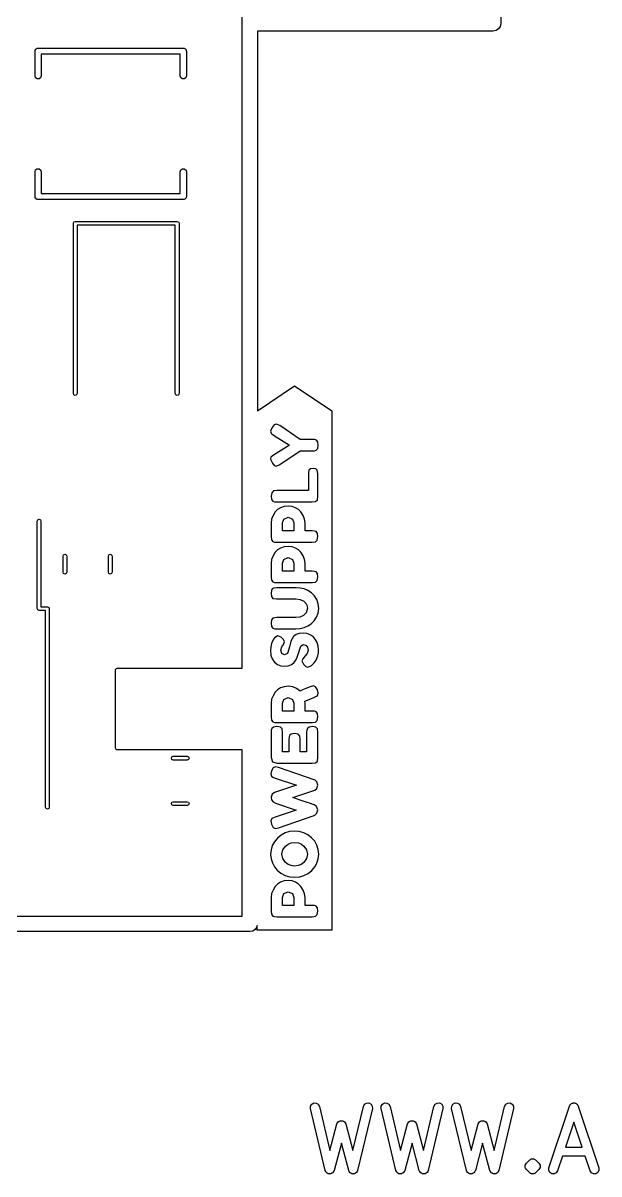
# Model space of a CAD drawing. Extents: x 76 to 221, y -129 to -40.
# Drawn here: x 94.81 to 113.45, y -127.22 to -89.99 of the extents above; entities that cross this region are included whole.
import ezdxf

# ---------------------------------------------------------------- set-up
doc = ezdxf.new("R2010")
doc.units = 0
doc.layers.add('BLACK', color=7, linetype='CONTINUOUS')

msp = doc.modelspace()

# ---------------------------------------------------------------- linework, layer by layer
at = {"layer": 'BLACK', "linetype": 'CONTINUOUS'}
for p, q in [((110.275, -69.85), (110.275, -90)), ((101.9, -110.85), (101.9, -79.9)), ((110.275, -90), (110.256, -90.0957)), ((110.025, -90.25), (102.4, -90.25)), ((102.4, -90.25), (102.4, -102.526)), ((110.121, -90.231), (110.025, -90.25)), ((110.202, -90.1768), (110.121, -90.231)), ((110.256, -90.0957), (110.202, -90.1768)), ((95.2191, -90.8412), (95.2319, -90.8319)), ((95.2319, -90.8319), (95.2412, -90.8191)), ((95.2412, -90.8191), (95.2563, -90.8142)), ((95.2563, -90.8142), (95.2691, -90.8049)), ((95.2691, -90.8049), (95.2849, -90.8049)), ((95.2849, -90.8049), (95.3, -90.8)), ((95.3, -90.8), (100, -90.8)), ((100, -90.8), (100.015, -90.8049)), ((100.015, -90.8049), (100.031, -90.8049)), ((100.031, -90.8049), (100.044, -90.8142)), ((100.044, -90.8142), (100.059, -90.8191)), ((100.059, -90.8191), (100.068, -90.8319)), ((100.068, -90.8319), (100.081, -90.8412)), ((95.2, -90.9), (95.2049, -90.8849)), ((95.2, -91.7), (95.2, -90.9)), ((95.2049, -90.8691), (95.2142, -90.8563)), ((95.2049, -90.8849), (95.2049, -90.8691)), ((95.2142, -90.8563), (95.2191, -90.8412)), ((99.9, -91), (95.4, -91)), ((95.4, -91), (95.4, -91.7)), ((99.9, -91.7), (99.9, -91)), ((100.081, -90.8412), (100.086, -90.8563)), ((100.086, -90.8563), (100.095, -90.8691)), ((100.095, -90.8691), (100.095, -90.8849)), ((100.095, -90.8849), (100.1, -90.9)), ((100.1, -90.9), (100.1, -91.7)), ((95.2191, -91.7588), (95.2, -91.7)), ((95.2691, -91.7951), (95.2191, -91.7588)), ((95.3309, -91.7951), (95.2691, -91.7951)), ((95.3809, -91.7588), (95.3309, -91.7951)), ((95.4, -91.7), (95.3809, -91.7588)), ((99.9191, -91.7588), (99.9, -91.7)), ((99.9691, -91.7951), (99.9191, -91.7588)), ((100.031, -91.7951), (99.9691, -91.7951)), ((100.081, -91.7588), (100.031, -91.7951)), ((100.1, -91.7), (100.081, -91.7588)), ((95.2, -94.8), (95.2191, -94.7412)), ((95.2, -95.6), (95.2, -94.8)), ((95.2191, -94.7412), (95.2691, -94.7049)), ((95.2691, -94.7049), (95.3309, -94.7049)), ((95.3309, -94.7049), (95.3809, -94.7412)), ((95.3809, -94.7412), (95.4, -94.8)), ((95.4, -94.8), (95.4, -95.5)), ((99.9, -94.8), (99.9191, -94.7412)), ((99.9, -95.5), (99.9, -94.8)), ((99.9191, -94.7412), (99.9691, -94.7049)), ((99.9691, -94.7049), (100.031, -94.7049)), ((100.031, -94.7049), (100.081, -94.7412)), ((100.081, -94.7412), (100.1, -94.8)), ((100.1, -94.8), (100.1, -95.6)), ((95.2049, -95.6151), (95.2, -95.6)), ((95.2049, -95.6309), (95.2049, -95.6151)), ((95.2142, -95.6437), (95.2049, -95.6309)), ((95.2191, -95.6588), (95.2142, -95.6437)), ((95.2319, -95.6681), (95.2191, -95.6588)), ((95.2412, -95.6809), (95.2319, -95.6681)), ((95.4, -95.5), (99.9, -95.5)), ((100.068, -95.6681), (100.059, -95.6809)), ((100.081, -95.6588), (100.068, -95.6681)), ((100.086, -95.6437), (100.081, -95.6588)), ((100.095, -95.6309), (100.086, -95.6437)), ((100.1, -95.6), (100.095, -95.6151)), ((100.095, -95.6151), (100.095, -95.6309)), ((95.2563, -95.6858), (95.2412, -95.6809)), ((95.2691, -95.6951), (95.2563, -95.6858)), ((95.2849, -95.6951), (95.2691, -95.6951)), ((95.3, -95.7), (95.2849, -95.6951)), ((100, -95.7), (95.3, -95.7)), ((100.015, -95.6951), (100, -95.7)), ((100.031, -95.6951), (100.015, -95.6951)), ((100.044, -95.6858), (100.031, -95.6951)), ((100.059, -95.6809), (100.044, -95.6858)), ((96.4576, -96.4226), (96.5, -96.405)), ((96.5, -96.405), (99.8, -96.405)), ((99.8, -96.405), (99.8424, -96.4226)), ((96.44, -96.465), (96.4576, -96.4226)), ((96.44, -101.975), (96.44, -96.465)), ((99.74, -96.525), (96.56, -96.525)), ((96.56, -96.525), (96.56, -101.975)), ((99.74, -101.975), (99.74, -96.525)), ((99.8424, -96.4226), (99.86, -96.465)), ((99.86, -96.465), (99.86, -101.975)), ((96.4576, -102.017), (96.44, -101.975)), ((96.56, -101.975), (96.5424, -102.017)), ((99.7576, -102.017), (99.74, -101.975)), ((99.86, -101.975), (99.8424, -102.017)), ((102.4, -102.526), (103.6, -101.726)), ((103.6, -101.726), (104.811, -102.534)), ((96.5, -102.035), (96.4576, -102.017)), ((96.5424, -102.017), (96.5, -102.035)), ((99.8, -102.035), (99.7576, -102.017)), ((99.8424, -102.017), (99.8, -102.035)), ((104.811, -102.534), (104.811, -102.964)), ((102.873, -103.065), (102.821, -103.186)), ((102.942, -102.989), (102.873, -103.065)), ((103.009, -102.964), (102.942, -102.989)), ((103.118, -103.011), (103.009, -102.964)), ((103.785, -103.457), (103.118, -103.011)), ((104.811, -102.964), (104.811, -103.641)), ((102.821, -103.186), (102.841, -103.253)), ((102.841, -103.253), (102.922, -103.321)), ((102.922, -103.321), (103.434, -103.641)), ((104.179, -103.457), (103.785, -103.457)), ((104.25, -103.46), (104.179, -103.457)), ((104.305, -103.48), (104.25, -103.46)), ((104.348, -103.535), (104.305, -103.48)), ((103.434, -103.641), (102.922, -103.96)), ((103.118, -104.27), (103.785, -103.824)), ((103.785, -103.824), (104.175, -103.824)), ((104.175, -103.824), (104.248, -103.821)), ((104.248, -103.821), (104.304, -103.802)), ((104.304, -103.802), (104.348, -103.746)), ((104.36, -103.641), (104.348, -103.535)), ((104.348, -103.746), (104.36, -103.641)), ((104.811, -103.641), (104.811, -104.553)), ((102.837, -104.035), (102.821, -104.097)), ((102.821, -104.097), (102.882, -104.227)), ((102.922, -103.96), (102.837, -104.035)), ((102.882, -104.227), (102.944, -104.295)), ((102.944, -104.295), (103.009, -104.317)), ((103.009, -104.317), (103.118, -104.27)), ((104.066, -104.452), (104.051, -104.551)), ((104.051, -104.551), (104.051, -105.112)), ((104.115, -104.41), (104.066, -104.452)), ((104.203, -104.4), (104.115, -104.41)), ((104.29, -104.41), (104.203, -104.4)), ((104.336, -104.445), (104.29, -104.41)), ((104.356, -104.553), (104.336, -104.445)), ((104.356, -105.296), (104.356, -104.553)), ((104.811, -104.553), (104.811, -106.6)), ((102.863, -105.179), (102.844, -105.294)), ((102.844, -105.294), (102.858, -105.4)), ((102.92, -105.122), (102.863, -105.179)), ((103.027, -105.112), (102.92, -105.122)), ((104.051, -105.112), (103.027, -105.112)), ((104.337, -105.41), (104.356, -105.296)), ((102.858, -105.4), (102.899, -105.455)), ((102.899, -105.455), (102.954, -105.474)), ((102.954, -105.474), (103.025, -105.477)), ((103.051, -105.726), (102.976, -105.803)), ((103.025, -105.477), (104.173, -105.477)), ((103.149, -105.665), (103.051, -105.726)), ((103.265, -105.625), (103.149, -105.665)), ((103.393, -105.611), (103.265, -105.625)), ((103.52, -105.625), (103.393, -105.611)), ((103.635, -105.665), (103.52, -105.625)), ((103.732, -105.726), (103.635, -105.665)), ((103.807, -105.803), (103.732, -105.726)), ((104.173, -105.477), (104.278, -105.465)), ((104.278, -105.465), (104.337, -105.41)), ((95.27, -106.1), (95.2876, -106.058)), ((95.2876, -106.058), (95.33, -106.04)), ((95.33, -106.04), (95.3724, -106.058)), ((95.3724, -106.058), (95.39, -106.1)), ((102.858, -106.036), (102.844, -106.156)), ((102.902, -105.919), (102.858, -106.036)), ((102.976, -105.803), (102.902, -105.919)), ((103.209, -106.158), (103.255, -106.035)), ((103.255, -106.035), (103.393, -105.975)), ((103.393, -105.975), (103.529, -106.035)), ((103.529, -106.035), (103.574, -106.156)), ((103.881, -105.919), (103.807, -105.803)), ((103.925, -106.037), (103.881, -105.919)), ((103.939, -106.158), (103.925, -106.037)), ((95.27, -108.93), (95.27, -106.1)), ((95.39, -106.1), (95.39, -108.87)), ((102.844, -106.156), (102.844, -106.598)), ((103.209, -106.416), (103.209, -106.158)), ((103.574, -106.416), (103.209, -106.416)), ((103.574, -106.156), (103.574, -106.416)), ((103.939, -106.416), (103.939, -106.158)), ((104.173, -106.416), (103.939, -106.416)), ((104.244, -106.419), (104.173, -106.416)), ((104.299, -106.439), (104.244, -106.419)), ((104.34, -106.494), (104.299, -106.439)), ((102.844, -106.598), (102.858, -106.704)), ((102.858, -106.704), (102.899, -106.759)), ((102.899, -106.759), (102.954, -106.778)), ((102.954, -106.778), (103.025, -106.782)), ((103.025, -106.782), (104.171, -106.782)), ((104.171, -106.782), (104.278, -106.769)), ((104.278, -106.769), (104.335, -106.715)), ((104.335, -106.715), (104.354, -106.6)), ((104.354, -106.6), (104.34, -106.494)), ((104.811, -106.6), (104.811, -107.904)), ((96.105, -107.229), (96.1226, -107.186)), ((96.1226, -107.186), (96.165, -107.169)), ((96.165, -107.169), (96.2074, -107.186)), ((96.2074, -107.186), (96.225, -107.229)), ((97.575, -107.229), (97.5926, -107.186)), ((97.5926, -107.186), (97.635, -107.169)), ((97.635, -107.169), (97.6774, -107.186)), ((97.6774, -107.186), (97.695, -107.229)), ((102.976, -107.108), (102.902, -107.223)), ((103.051, -107.031), (102.976, -107.108)), ((103.149, -106.969), (103.051, -107.031)), ((103.265, -106.929), (103.149, -106.969)), ((103.393, -106.916), (103.265, -106.929)), ((103.52, -106.929), (103.393, -106.916)), ((103.635, -106.969), (103.52, -106.929)), ((103.732, -107.031), (103.635, -106.969)), ((103.807, -107.108), (103.732, -107.031)), ((103.881, -107.223), (103.807, -107.108)), ((96.105, -107.751), (96.105, -107.229)), ((96.225, -107.229), (96.225, -107.751)), ((97.575, -107.751), (97.575, -107.229)), ((97.695, -107.229), (97.695, -107.751)), ((102.858, -107.341), (102.844, -107.461)), ((102.844, -107.461), (102.844, -107.902)), ((102.902, -107.223), (102.858, -107.341)), ((103.209, -107.463), (103.255, -107.339)), ((103.209, -107.721), (103.209, -107.463)), ((103.255, -107.339), (103.393, -107.279)), ((103.393, -107.279), (103.529, -107.339)), ((103.529, -107.339), (103.574, -107.461)), ((103.574, -107.461), (103.574, -107.721)), ((103.925, -107.342), (103.881, -107.223)), ((103.939, -107.463), (103.925, -107.342)), ((103.939, -107.721), (103.939, -107.463)), ((96.1226, -107.794), (96.105, -107.751)), ((96.165, -107.811), (96.1226, -107.794)), ((96.2074, -107.794), (96.165, -107.811)), ((96.225, -107.751), (96.2074, -107.794)), ((97.5926, -107.794), (97.575, -107.751)), ((97.635, -107.811), (97.5926, -107.794)), ((97.6774, -107.794), (97.635, -107.811)), ((97.695, -107.751), (97.6774, -107.794)), ((102.844, -107.902), (102.858, -108.008)), ((103.574, -107.721), (103.209, -107.721)), ((104.173, -107.721), (103.939, -107.721)), ((104.244, -107.724), (104.173, -107.721)), ((104.299, -107.743), (104.244, -107.724)), ((104.34, -107.798), (104.299, -107.743)), ((104.335, -108.019), (104.354, -107.904)), ((104.354, -107.904), (104.34, -107.798)), ((104.811, -107.904), (104.811, -108.921)), ((102.877, -108.29), (102.852, -108.344)), ((102.858, -108.008), (102.899, -108.063)), ((102.92, -108.263), (102.877, -108.29)), ((102.899, -108.063), (102.954, -108.083)), ((103.027, -108.251), (102.92, -108.263)), ((102.954, -108.083), (103.025, -108.086)), ((103.025, -108.086), (104.171, -108.086)), ((103.651, -108.251), (103.027, -108.251)), ((103.784, -108.262), (103.651, -108.251)), ((103.911, -108.293), (103.784, -108.262)), ((104.031, -108.346), (103.911, -108.293)), ((104.171, -108.086), (104.278, -108.073)), ((104.278, -108.073), (104.335, -108.019)), ((102.852, -108.344), (102.842, -108.438)), ((102.842, -108.438), (102.854, -108.536)), ((102.854, -108.536), (102.899, -108.596)), ((102.899, -108.596), (103.013, -108.616)), ((103.013, -108.616), (103.644, -108.616)), ((103.644, -108.616), (103.782, -108.635)), ((103.782, -108.635), (103.902, -108.691)), ((103.902, -108.691), (103.986, -108.784)), ((104.146, -108.42), (104.031, -108.346)), ((104.241, -108.515), (104.146, -108.42)), ((104.316, -108.633), (104.241, -108.515)), ((104.365, -108.77), (104.316, -108.633)), ((95.2876, -108.972), (95.27, -108.93)), ((95.33, -108.99), (95.2876, -108.972)), ((95.54, -108.99), (95.33, -108.99)), ((95.39, -108.87), (95.6, -108.87)), ((95.54, -115.35), (95.54, -108.99)), ((95.6, -108.87), (95.6424, -108.888)), ((95.6424, -108.888), (95.66, -108.93)), ((95.66, -108.93), (95.66, -115.35)), ((103.979, -109.062), (103.886, -109.155)), ((104.014, -108.916), (103.979, -109.062)), ((103.986, -108.784), (104.014, -108.916)), ((104.315, -109.208), (104.365, -109.071)), ((104.381, -108.921), (104.365, -108.77)), ((104.365, -109.071), (104.381, -108.921)), ((104.811, -108.921), (104.811, -110.269)), ((102.854, -109.295), (102.842, -109.4)), ((102.842, -109.4), (102.854, -109.506)), ((102.897, -109.242), (102.854, -109.295)), ((103.027, -109.217), (102.897, -109.242)), ((103.646, -109.217), (103.027, -109.217)), ((103.769, -109.201), (103.646, -109.217)), ((103.886, -109.155), (103.769, -109.201)), ((104.029, -109.49), (104.142, -109.417)), ((104.142, -109.417), (104.239, -109.324)), ((104.239, -109.324), (104.315, -109.208)), ((102.854, -109.506), (102.897, -109.561)), ((102.897, -109.561), (102.952, -109.581)), ((102.952, -109.581), (103.025, -109.584)), ((103.056, -109.805), (102.955, -109.869)), ((103.025, -109.584), (103.646, -109.584)), ((103.17, -109.855), (103.056, -109.805)), ((103.647, -109.771), (103.569, -109.83)), ((103.646, -109.584), (103.781, -109.574)), ((103.75, -109.731), (103.647, -109.771)), ((103.873, -109.718), (103.75, -109.731)), ((103.781, -109.574), (103.909, -109.542)), ((104, -109.732), (103.873, -109.718)), ((103.909, -109.542), (104.029, -109.49)), ((104.11, -109.772), (104, -109.732)), ((104.2, -109.834), (104.11, -109.772)), ((102.827, -110.169), (102.819, -110.288)), ((102.851, -110.062), (102.827, -110.169)), ((102.916, -109.921), (102.851, -110.062)), ((102.955, -109.869), (102.916, -109.921)), ((103.157, -110.272), (103.184, -110.162)), ((103.247, -109.926), (103.17, -109.855)), ((103.184, -110.162), (103.211, -110.13)), ((103.211, -110.13), (103.232, -110.106)), ((103.232, -110.106), (103.273, -109.999)), ((103.273, -109.999), (103.247, -109.926)), ((103.433, -110.163), (103.417, -110.245)), ((103.456, -110.073), (103.433, -110.163)), ((103.484, -109.984), (103.456, -110.073)), ((103.518, -109.902), (103.484, -109.984)), ((103.569, -109.83), (103.518, -109.902)), ((103.756, -110.269), (103.802, -110.138)), ((103.802, -110.138), (103.882, -110.086)), ((103.882, -110.086), (103.969, -110.107)), ((103.969, -110.107), (104.021, -110.171)), ((104.021, -110.171), (104.039, -110.278)), ((104.268, -109.912), (104.2, -109.834)), ((104.328, -110.026), (104.268, -109.912)), ((104.365, -110.145), (104.328, -110.026)), ((104.377, -110.269), (104.365, -110.145)), ((102.819, -110.288), (102.834, -110.432)), ((102.834, -110.432), (102.879, -110.555)), ((102.879, -110.555), (102.954, -110.656)), ((103.189, -110.384), (103.157, -110.272)), ((103.278, -110.428), (103.189, -110.384)), ((103.37, -110.376), (103.278, -110.428)), ((103.417, -110.245), (103.37, -110.376)), ((103.634, -110.608), (103.675, -110.526)), ((103.675, -110.526), (103.709, -110.439)), ((103.709, -110.439), (103.737, -110.351)), ((103.737, -110.351), (103.756, -110.269)), ((103.862, -110.551), (103.836, -110.62)), ((103.939, -110.459), (103.862, -110.551)), ((104.007, -110.377), (103.939, -110.459)), ((104.039, -110.278), (104.007, -110.377)), ((104.294, -110.593), (104.353, -110.453)), ((104.353, -110.453), (104.371, -110.364)), ((104.371, -110.364), (104.377, -110.269)), ((104.811, -110.269), (104.811, -111.657)), ((97.8, -110.925), (97.8017, -110.915)), ((97.8, -113.425), (97.8, -110.925)), ((97.8011, -110.912), (97.8028, -110.909)), ((97.8017, -110.915), (97.8011, -110.912)), ((97.8028, -110.909), (97.8045, -110.899)), ((97.8045, -110.899), (97.817, -110.884)), ((97.817, -110.884), (97.8268, -110.868)), ((97.8268, -110.868), (97.8331, -110.865)), ((97.8331, -110.865), (97.8375, -110.86)), ((97.8375, -110.86), (97.8567, -110.857)), ((97.8567, -110.857), (97.875, -110.85)), ((97.875, -110.85), (101.9, -110.85)), ((102.954, -110.656), (103.049, -110.731)), ((103.049, -110.731), (103.155, -110.776)), ((103.155, -110.776), (103.271, -110.791)), ((103.271, -110.791), (103.393, -110.778)), ((103.393, -110.778), (103.497, -110.739)), ((103.497, -110.739), (103.578, -110.68)), ((103.578, -110.68), (103.634, -110.608)), ((103.836, -110.62), (103.886, -110.73)), ((103.886, -110.73), (103.964, -110.796)), ((103.964, -110.796), (104.025, -110.818)), ((104.025, -110.818), (104.144, -110.765)), ((104.144, -110.765), (104.166, -110.746)), ((104.166, -110.746), (104.229, -110.686)), ((104.229, -110.686), (104.294, -110.593)), ((102.976, -111.629), (102.902, -111.745)), ((103.051, -111.554), (102.976, -111.629)), ((103.149, -111.493), (103.051, -111.554)), ((103.265, -111.453), (103.149, -111.493)), ((103.393, -111.439), (103.265, -111.453)), ((103.539, -111.457), (103.393, -111.439)), ((103.667, -111.508), (103.539, -111.457)), ((103.776, -111.594), (103.667, -111.508)), ((103.861, -111.558), (103.776, -111.594)), ((103.969, -111.512), (103.861, -111.558)), ((104.1, -111.454), (103.969, -111.512)), ((104.208, -111.423), (104.1, -111.454)), ((104.28, -111.455), (104.208, -111.423)), ((104.34, -111.551), (104.28, -111.455)), ((104.369, -111.657), (104.34, -111.551)), ((104.349, -111.723), (104.369, -111.657)), ((104.811, -111.657), (104.811, -112.929)), ((102.858, -111.862), (102.844, -111.982)), ((102.844, -111.982), (102.844, -112.428)), ((102.902, -111.745), (102.858, -111.862)), ((103.209, -111.986), (103.255, -111.863)), ((103.209, -112.246), (103.209, -111.986)), ((103.255, -111.863), (103.393, -111.803)), ((103.393, -111.803), (103.529, -111.863)), ((103.529, -111.863), (103.574, -111.982)), ((103.574, -111.982), (103.574, -112.246)), ((103.935, -111.922), (104.125, -111.842)), ((103.939, -111.986), (103.935, -111.922)), ((103.939, -112.246), (103.939, -111.986)), ((104.125, -111.842), (104.25, -111.788)), ((104.25, -111.788), (104.309, -111.761)), ((104.309, -111.761), (104.349, -111.723)), ((103.574, -112.246), (103.209, -112.246)), ((104.173, -112.246), (103.939, -112.246)), ((104.244, -112.249), (104.173, -112.246)), ((104.299, -112.269), (104.244, -112.249)), ((104.34, -112.324), (104.299, -112.269)), ((104.354, -112.43), (104.34, -112.324)), ((102.844, -112.428), (102.858, -112.534)), ((102.858, -112.534), (102.899, -112.589)), ((102.921, -112.76), (102.866, -112.802)), ((102.899, -112.589), (102.954, -112.609)), ((103.027, -112.746), (102.921, -112.76)), ((102.954, -112.609), (103.025, -112.612)), ((103.025, -112.612), (104.171, -112.612)), ((103.142, -112.765), (103.027, -112.746)), ((103.197, -112.822), (103.142, -112.765)), ((104.068, -112.76), (104.014, -112.802)), ((104.175, -112.746), (104.068, -112.76)), ((104.171, -112.612), (104.278, -112.599)), ((104.289, -112.765), (104.175, -112.746)), ((104.278, -112.599), (104.335, -112.545)), ((104.344, -112.822), (104.289, -112.765)), ((104.335, -112.545), (104.354, -112.43)), ((102.847, -112.856), (102.844, -112.927)), ((102.844, -112.927), (102.844, -113.741)), ((102.866, -112.802), (102.847, -112.856)), ((103.209, -112.929), (103.197, -112.822)), ((103.209, -113.563), (103.209, -112.929)), ((103.42, -113.083), (103.417, -113.154)), ((103.417, -113.154), (103.417, -113.563)), ((103.44, -113.029), (103.42, -113.083)), ((103.495, -112.987), (103.44, -113.029)), ((103.601, -112.973), (103.495, -112.987)), ((103.716, -112.992), (103.601, -112.973)), ((103.77, -113.051), (103.716, -112.992)), ((103.783, -113.159), (103.77, -113.051)), ((103.783, -113.563), (103.783, -113.159)), ((103.994, -112.856), (103.991, -112.927)), ((103.991, -112.927), (103.991, -113.563)), ((104.014, -112.802), (103.994, -112.856)), ((104.356, -112.929), (104.344, -112.822)), ((104.356, -113.747), (104.356, -112.929)), ((104.811, -112.929), (104.811, -114.637)), ((97.8067, -113.443), (97.8, -113.425)), ((97.81, -113.462), (97.8067, -113.443)), ((97.8152, -113.467), (97.81, -113.462)), ((97.8175, -113.473), (97.8152, -113.467)), ((97.8344, -113.483), (97.8175, -113.473)), ((97.8493, -113.495), (97.8344, -113.483)), ((97.8591, -113.497), (97.8493, -113.495)), ((97.862, -113.499), (97.8591, -113.497)), ((97.8653, -113.498), (97.862, -113.499)), ((97.875, -113.5), (97.8653, -113.498)), ((101.9, -113.5), (97.875, -113.5)), ((101.9, -118.875), (101.9, -113.5)), ((99.6129, -113.765), (99.6305, -113.723)), ((99.6305, -113.807), (99.6129, -113.765)), ((99.6305, -113.723), (99.6729, -113.705)), ((99.6729, -113.825), (99.6305, -113.807)), ((99.6729, -113.705), (100.127, -113.705)), ((100.127, -113.825), (99.6729, -113.825)), ((100.127, -113.705), (100.169, -113.723)), ((100.169, -113.807), (100.127, -113.825)), ((100.169, -113.723), (100.187, -113.765)), ((100.187, -113.765), (100.169, -113.807)), ((102.844, -113.741), (102.882, -113.889)), ((102.882, -113.889), (103.025, -113.928)), ((103.417, -113.563), (103.209, -113.563)), ((103.991, -113.563), (103.783, -113.563)), ((104.173, -113.928), (104.278, -113.916)), ((104.278, -113.916), (104.337, -113.861)), ((104.337, -113.861), (104.356, -113.747)), ((102.852, -114.18), (102.831, -114.277)), ((102.831, -114.277), (102.853, -114.346)), ((102.91, -114.076), (102.852, -114.18)), ((102.984, -114.042), (102.91, -114.076)), ((103.085, -114.067), (102.984, -114.042)), ((103.025, -113.928), (104.173, -113.928)), ((104.23, -114.463), (103.085, -114.067)), ((102.853, -114.346), (102.897, -114.384)), ((102.897, -114.384), (102.967, -114.411)), ((103.661, -114.638), (102.945, -114.876)), ((102.967, -114.411), (103.661, -114.638)), ((104.266, -114.477), (104.23, -114.463)), ((104.32, -114.532), (104.266, -114.477)), ((104.354, -114.637), (104.32, -114.532)), ((104.32, -114.743), (104.354, -114.637)), ((104.811, -114.637), (104.811, -116.867)), ((102.878, -114.933), (102.844, -115.031)), ((102.844, -115.031), (102.858, -115.117)), ((102.945, -114.876), (102.878, -114.933)), ((103.541, -115.043), (104.253, -114.801)), ((104.253, -114.801), (104.32, -114.743)), ((95.5576, -115.392), (95.54, -115.35)), ((95.6, -115.41), (95.5576, -115.392)), ((95.6424, -115.392), (95.6, -115.41)), ((95.66, -115.35), (95.6424, -115.392)), ((99.6129, -115.235), (99.6305, -115.193)), ((99.6305, -115.277), (99.6129, -115.235)), ((99.6305, -115.193), (99.6729, -115.175)), ((99.6729, -115.295), (99.6305, -115.277)), ((99.6729, -115.175), (100.127, -115.175)), ((100.127, -115.295), (99.6729, -115.295)), ((100.127, -115.175), (100.169, -115.193)), ((100.169, -115.277), (100.127, -115.295)), ((100.169, -115.193), (100.187, -115.235)), ((100.187, -115.235), (100.169, -115.277)), ((102.858, -115.117), (102.905, -115.182)), ((102.905, -115.182), (102.978, -115.222)), ((102.978, -115.222), (103.657, -115.447)), ((103.785, -115.125), (103.541, -115.043)), ((103.976, -115.19), (103.785, -115.125)), ((104.114, -115.237), (103.976, -115.19)), ((104.199, -115.265), (104.114, -115.237)), ((104.23, -115.276), (104.199, -115.265)), ((104.266, -115.295), (104.23, -115.276)), ((104.307, -115.328), (104.266, -115.295)), ((104.354, -115.441), (104.307, -115.328)), ((102.866, -115.721), (102.833, -115.795)), ((102.967, -115.674), (102.866, -115.721)), ((103.657, -115.447), (102.967, -115.674)), ((103.085, -116.019), (104.23, -115.621)), ((104.23, -115.621), (104.261, -115.606)), ((104.261, -115.606), (104.323, -115.549)), ((104.323, -115.549), (104.354, -115.441)), ((102.833, -115.795), (102.854, -115.903)), ((102.854, -115.903), (102.91, -116.007)), ((102.91, -116.007), (102.984, -116.042)), ((102.984, -116.042), (103.085, -116.019)), ((103.437, -116.138), (103.293, -116.18)), ((103.594, -116.124), (103.437, -116.138)), ((103.751, -116.138), (103.594, -116.124)), ((103.897, -116.178), (103.751, -116.138)), ((102.949, -116.467), (102.88, -116.594)), ((103.046, -116.349), (102.949, -116.467)), ((103.163, -116.251), (103.046, -116.349)), ((103.293, -116.18), (103.163, -116.251)), ((103.388, -116.542), (103.488, -116.503)), ((103.488, -116.503), (103.605, -116.489)), ((103.605, -116.489), (103.722, -116.503)), ((103.722, -116.503), (103.822, -116.542)), ((104.03, -116.245), (103.897, -116.178)), ((104.151, -116.339), (104.03, -116.245)), ((104.252, -116.452), (104.151, -116.339)), ((104.324, -116.578), (104.252, -116.452)), ((102.839, -116.732), (102.825, -116.88)), ((102.825, -116.88), (102.84, -117.02)), ((102.88, -116.594), (102.839, -116.732)), ((103.19, -116.873), (103.219, -116.734)), ((103.219, -117.013), (103.19, -116.873)), ((103.219, -116.734), (103.304, -116.608)), ((103.304, -116.608), (103.388, -116.542)), ((103.822, -116.542), (103.904, -116.607)), ((103.904, -116.607), (103.988, -116.732)), ((104.016, -116.871), (103.987, -117.011)), ((103.988, -116.732), (104.016, -116.871)), ((104.367, -116.716), (104.324, -116.578)), ((104.381, -116.867), (104.367, -116.716)), ((104.367, -117.018), (104.381, -116.867)), ((104.811, -116.867), (104.811, -118.712)), ((102.84, -117.02), (102.883, -117.156)), ((102.883, -117.156), (102.951, -117.282)), ((103.305, -117.137), (103.219, -117.013)), ((103.389, -117.203), (103.305, -117.137)), ((103.488, -117.242), (103.389, -117.203)), ((103.603, -117.255), (103.488, -117.242)), ((103.718, -117.242), (103.603, -117.255)), ((103.817, -117.202), (103.718, -117.242)), ((103.901, -117.136), (103.817, -117.202)), ((103.987, -117.011), (103.901, -117.136)), ((104.253, -117.285), (104.324, -117.157)), ((104.324, -117.157), (104.367, -117.018)), ((102.951, -117.282), (103.042, -117.393)), ((103.042, -117.393), (103.155, -117.486)), ((103.155, -117.486), (103.293, -117.558)), ((103.293, -117.558), (103.448, -117.605)), ((103.448, -117.605), (103.613, -117.62)), ((103.613, -117.62), (103.765, -117.607)), ((103.765, -117.607), (103.905, -117.565)), ((103.905, -117.565), (104.035, -117.497)), ((104.035, -117.497), (104.154, -117.401)), ((104.154, -117.401), (104.253, -117.285)), ((102.976, -117.916), (102.902, -118.031)), ((103.051, -117.839), (102.976, -117.916)), ((103.149, -117.777), (103.051, -117.839)), ((103.265, -117.737), (103.149, -117.777)), ((103.393, -117.724), (103.265, -117.737)), ((103.52, -117.737), (103.393, -117.724)), ((103.635, -117.777), (103.52, -117.737)), ((103.732, -117.839), (103.635, -117.777)), ((103.807, -117.916), (103.732, -117.839)), ((103.881, -118.031), (103.807, -117.916)), ((102.858, -118.148), (102.844, -118.268)), ((102.844, -118.268), (102.844, -118.71)), ((102.902, -118.031), (102.858, -118.148)), ((103.209, -118.27), (103.255, -118.147)), ((103.209, -118.528), (103.209, -118.27)), ((103.255, -118.147), (103.393, -118.087)), ((103.393, -118.087), (103.529, -118.147)), ((103.529, -118.147), (103.574, -118.268)), ((103.574, -118.268), (103.574, -118.528)), ((103.925, -118.149), (103.881, -118.031)), ((103.939, -118.27), (103.925, -118.149)), ((103.939, -118.528), (103.939, -118.27)), ((102.844, -118.71), (102.858, -118.816)), ((103.574, -118.528), (103.209, -118.528)), ((104.173, -118.528), (103.939, -118.528)), ((104.244, -118.532), (104.173, -118.528)), ((104.299, -118.551), (104.244, -118.532)), ((104.34, -118.606), (104.299, -118.551)), ((104.335, -118.827), (104.354, -118.712)), ((104.354, -118.712), (104.34, -118.606)), ((104.811, -118.712), (104.811, -118.894)), ((81.725, -118.875), (101.9, -118.875)), ((102.858, -118.816), (102.899, -118.871)), ((102.899, -118.871), (102.954, -118.891)), ((102.954, -118.891), (103.025, -118.894)), ((103.025, -118.894), (104.171, -118.894)), ((104.171, -118.894), (104.278, -118.881)), ((104.278, -118.881), (104.335, -118.827)), ((104.811, -118.894), (104.811, -119.324)), ((102.15, -119.375), (81.475, -119.375)), ((102.246, -119.356), (102.15, -119.375)), ((102.327, -119.302), (102.246, -119.356)), ((102.381, -119.221), (102.327, -119.302)), ((102.389, -119.181), (102.381, -119.221)), ((102.389, -119.324), (102.389, -119.181)), ((104.811, -119.324), (102.389, -119.324)), ((104.112, -125.099), (104.114, -125.022)), ((104.114, -125.022), (104.155, -124.956)), ((104.155, -124.956), (104.223, -124.919)), ((104.223, -124.919), (104.301, -124.921)), ((104.301, -124.921), (104.367, -124.962)), ((104.367, -124.962), (104.404, -125.03)), ((104.404, -125.03), (104.743, -126.452)), ((105.488, -126.452), (105.826, -125.03)), ((105.826, -125.03), (105.863, -124.962)), ((105.863, -124.962), (105.929, -124.921)), ((105.929, -124.921), (106.007, -124.919)), ((106.007, -124.919), (106.075, -124.956)), ((106.075, -124.956), (106.116, -125.022)), ((106.116, -125.022), (106.118, -125.099)), ((106.398, -125.099), (106.4, -125.022)), ((106.4, -125.022), (106.441, -124.956)), ((106.441, -124.956), (106.509, -124.919)), ((106.509, -124.919), (106.587, -124.921)), ((106.587, -124.921), (106.653, -124.962)), ((106.653, -124.962), (106.69, -125.03)), ((106.69, -125.03), (107.028, -126.452)), ((107.774, -126.452), (108.112, -125.03)), ((108.112, -125.03), (108.149, -124.962)), ((108.149, -124.962), (108.215, -124.921)), ((108.215, -124.921), (108.293, -124.919)), ((108.293, -124.919), (108.361, -124.956)), ((108.361, -124.956), (108.402, -125.022)), ((108.402, -125.022), (108.404, -125.099)), ((108.684, -125.099), (108.686, -125.022)), ((108.686, -125.022), (108.726, -124.956)), ((108.726, -124.956), (108.795, -124.919)), ((108.795, -124.919), (108.872, -124.921)), ((108.872, -124.921), (108.939, -124.962)), ((108.939, -124.962), (108.975, -125.03)), ((108.975, -125.03), (109.314, -126.452)), ((110.059, -126.452), (110.398, -125.03)), ((110.398, -125.03), (110.435, -124.962)), ((110.435, -124.962), (110.501, -124.921)), ((110.501, -124.921), (110.579, -124.919)), ((110.579, -124.919), (110.647, -124.956)), ((110.647, -124.956), (110.688, -125.022)), ((110.688, -125.022), (110.69, -125.099)), ((111.83, -127.017), (112.497, -125.017)), ((112.497, -125.017), (112.513, -124.992)), ((112.513, -124.992), (112.527, -124.965)), ((112.527, -124.965), (112.534, -124.96)), ((112.534, -124.96), (112.54, -124.952)), ((112.54, -124.952), (112.566, -124.939)), ((112.566, -124.939), (112.592, -124.922)), ((112.592, -124.922), (112.601, -124.922)), ((112.601, -124.922), (112.609, -124.918)), ((112.609, -124.918), (112.639, -124.919)), ((112.639, -124.919), (112.669, -124.918)), ((112.669, -124.918), (112.677, -124.922)), ((112.677, -124.922), (112.686, -124.922)), ((112.686, -124.922), (112.712, -124.939)), ((112.712, -124.939), (112.739, -124.952)), ((112.739, -124.952), (112.744, -124.96)), ((112.744, -124.96), (112.751, -124.965)), ((112.751, -124.965), (112.765, -124.992)), ((112.765, -124.992), (112.781, -125.017)), ((112.781, -125.017), (113.448, -127.017)), ((104.588, -127.099), (104.112, -125.099)), ((106.118, -125.099), (105.642, -127.099)), ((106.874, -127.099), (106.398, -125.099)), ((108.404, -125.099), (107.928, -127.099)), ((109.16, -127.099), (108.684, -125.099)), ((110.69, -125.099), (110.214, -127.099)), ((104.743, -126.452), (104.97, -125.597)), ((104.97, -125.597), (104.99, -125.564)), ((104.97, -125.597), (104.97, -125.597)), ((104.97, -125.597), (104.97, -125.597)), ((104.99, -125.564), (105.009, -125.53)), ((105.009, -125.53), (105.042, -125.511)), ((105.009, -125.53), (105.009, -125.53)), ((105.009, -125.53), (105.009, -125.53)), ((105.042, -125.511), (105.076, -125.491)), ((105.076, -125.491), (105.076, -125.491)), ((105.076, -125.491), (105.077, -125.491)), ((105.077, -125.491), (105.115, -125.491)), ((105.115, -125.491), (105.154, -125.491)), ((105.154, -125.491), (105.154, -125.491)), ((105.154, -125.491), (105.154, -125.491)), ((105.154, -125.491), (105.187, -125.51)), ((105.187, -125.51), (105.221, -125.53)), ((105.221, -125.53), (105.221, -125.53)), ((105.221, -125.53), (105.221, -125.53)), ((105.221, -125.53), (105.241, -125.563)), ((105.241, -125.563), (105.26, -125.597)), ((105.26, -125.597), (105.26, -125.597)), ((105.26, -125.597), (105.26, -125.597)), ((105.26, -125.597), (105.488, -126.452)), ((107.028, -126.452), (107.256, -125.597)), ((107.256, -125.597), (107.275, -125.564)), ((107.256, -125.597), (107.256, -125.597)), ((107.256, -125.597), (107.256, -125.597)), ((107.275, -125.564), (107.295, -125.53)), ((107.295, -125.53), (107.328, -125.511)), ((107.295, -125.53), (107.295, -125.53)), ((107.295, -125.53), (107.295, -125.53)), ((107.328, -125.511), (107.362, -125.491)), ((107.362, -125.491), (107.362, -125.491)), ((107.362, -125.491), (107.362, -125.491)), ((107.362, -125.491), (107.401, -125.491)), ((107.401, -125.491), (107.44, -125.491)), ((107.44, -125.491), (107.44, -125.491)), ((107.44, -125.491), (107.44, -125.491)), ((107.44, -125.491), (107.473, -125.51)), ((107.473, -125.51), (107.507, -125.53)), ((107.507, -125.53), (107.507, -125.53)), ((107.507, -125.53), (107.507, -125.53)), ((107.507, -125.53), (107.526, -125.563)), ((107.526, -125.563), (107.546, -125.597)), ((107.546, -125.597), (107.546, -125.597)), ((107.546, -125.597), (107.546, -125.597)), ((107.546, -125.597), (107.774, -126.452)), ((109.314, -126.452), (109.542, -125.597)), ((109.542, -125.597), (109.561, -125.564)), ((109.542, -125.597), (109.542, -125.597)), ((109.542, -125.597), (109.542, -125.597)), ((109.561, -125.564), (109.58, -125.53)), ((109.58, -125.53), (109.581, -125.53)), ((109.581, -125.53), (109.614, -125.511)), ((109.581, -125.53), (109.581, -125.53)), ((109.614, -125.511), (109.648, -125.491)), ((109.648, -125.491), (109.648, -125.491)), ((109.648, -125.491), (109.648, -125.491)), ((109.648, -125.491), (109.686, -125.491)), ((109.686, -125.491), (109.725, -125.491)), ((109.725, -125.491), (109.725, -125.491)), ((109.725, -125.491), (109.726, -125.491)), ((109.726, -125.491), (109.759, -125.51)), ((109.759, -125.51), (109.793, -125.53)), ((109.793, -125.53), (109.793, -125.53)), ((109.793, -125.53), (109.793, -125.53)), ((109.793, -125.53), (109.812, -125.563)), ((109.812, -125.563), (109.831, -125.597)), ((109.831, -125.597), (109.831, -125.597)), ((109.831, -125.597), (109.832, -125.597)), ((109.832, -125.597), (110.059, -126.452)), ((112.639, -125.539), (112.371, -126.343)), ((112.907, -126.343), (112.639, -125.539)), ((105.115, -126.218), (104.879, -127.103)), ((105.351, -127.103), (105.115, -126.218)), ((107.401, -126.218), (107.165, -127.103)), ((107.637, -127.103), (107.401, -126.218)), ((109.687, -126.218), (109.451, -127.103)), ((109.923, -127.103), (109.687, -126.218)), ((112.371, -126.343), (112.907, -126.343)), ((111.066, -126.931), (111.104, -126.863)), ((111.066, -127.008), (111.066, -126.931)), ((111.066, -126.931), (111.066, -126.931)), ((111.104, -126.863), (111.2, -126.768)), ((111.2, -126.768), (111.217, -126.758)), ((111.2, -126.768), (111.2, -126.768)), ((111.2, -126.768), (111.2, -126.768)), ((111.217, -126.758), (111.231, -126.744)), ((111.231, -126.744), (111.25, -126.739)), ((111.25, -126.739), (111.267, -126.729)), ((111.267, -126.729), (111.287, -126.729)), ((111.287, -126.729), (111.306, -126.724)), ((111.306, -126.724), (111.325, -126.729)), ((111.325, -126.729), (111.345, -126.729)), ((111.345, -126.729), (111.362, -126.739)), ((111.362, -126.739), (111.381, -126.744)), ((111.381, -126.744), (111.395, -126.758)), ((111.395, -126.758), (111.412, -126.768)), ((111.412, -126.768), (111.412, -126.768)), ((111.412, -126.768), (111.507, -126.863)), ((111.507, -126.863), (111.546, -126.931)), ((111.546, -126.931), (111.546, -127.008)), ((112.271, -126.643), (112.115, -127.112)), ((113.007, -126.643), (112.271, -126.643)), ((113.163, -127.112), (113.007, -126.643)), ((104.589, -127.101), (104.588, -127.099)), ((104.589, -127.104), (104.589, -127.101)), ((104.608, -127.135), (104.589, -127.104)), ((104.625, -127.168), (104.608, -127.135)), ((104.627, -127.169), (104.625, -127.168)), ((104.628, -127.171), (104.627, -127.169)), ((104.66, -127.189), (104.628, -127.171)), ((104.691, -127.208), (104.66, -127.189)), ((104.694, -127.208), (104.691, -127.208)), ((104.696, -127.21), (104.694, -127.208)), ((104.732, -127.21), (104.696, -127.21)), ((104.769, -127.211), (104.732, -127.21)), ((104.771, -127.209), (104.769, -127.211)), ((104.773, -127.209), (104.771, -127.209)), ((104.805, -127.191), (104.773, -127.209)), ((104.837, -127.174), (104.805, -127.191)), ((104.839, -127.172), (104.837, -127.174)), ((104.84, -127.171), (104.839, -127.172)), ((104.859, -127.139), (104.84, -127.171)), ((104.878, -127.108), (104.859, -127.139)), ((104.879, -127.103), (104.878, -127.105)), ((104.878, -127.105), (104.878, -127.108)), ((105.352, -127.105), (105.351, -127.103)), ((105.352, -127.108), (105.352, -127.105)), ((105.372, -127.139), (105.352, -127.108)), ((105.39, -127.171), (105.372, -127.139)), ((105.392, -127.172), (105.39, -127.171)), ((105.393, -127.174), (105.392, -127.172)), ((105.425, -127.191), (105.393, -127.174)), ((105.457, -127.209), (105.425, -127.191)), ((105.459, -127.209), (105.457, -127.209)), ((105.461, -127.211), (105.459, -127.209)), ((105.498, -127.21), (105.461, -127.211)), ((105.535, -127.21), (105.498, -127.21)), ((105.537, -127.208), (105.535, -127.21)), ((105.539, -127.208), (105.537, -127.208)), ((105.57, -127.189), (105.539, -127.208)), ((105.602, -127.171), (105.57, -127.189)), ((105.603, -127.169), (105.602, -127.171)), ((105.605, -127.168), (105.603, -127.169)), ((105.623, -127.135), (105.605, -127.168)), ((105.641, -127.104), (105.623, -127.135)), ((105.642, -127.099), (105.641, -127.101)), ((105.641, -127.101), (105.641, -127.104)), ((106.875, -127.101), (106.874, -127.099)), ((106.875, -127.104), (106.875, -127.101)), ((106.894, -127.135), (106.875, -127.104)), ((106.911, -127.168), (106.894, -127.135)), ((106.913, -127.169), (106.911, -127.168)), ((106.914, -127.171), (106.913, -127.169)), ((106.946, -127.189), (106.914, -127.171)), ((106.977, -127.208), (106.946, -127.189)), ((106.979, -127.208), (106.977, -127.208)), ((106.981, -127.21), (106.979, -127.208)), ((107.018, -127.21), (106.981, -127.21)), ((107.055, -127.211), (107.018, -127.21)), ((107.057, -127.209), (107.055, -127.211)), ((107.059, -127.209), (107.057, -127.209)), ((107.091, -127.191), (107.059, -127.209)), ((107.123, -127.174), (107.091, -127.191)), ((107.124, -127.172), (107.123, -127.174)), ((107.126, -127.171), (107.124, -127.172)), ((107.144, -127.139), (107.126, -127.171)), ((107.164, -127.108), (107.144, -127.139)), ((107.165, -127.103), (107.164, -127.105)), ((107.164, -127.105), (107.164, -127.108)), ((107.638, -127.105), (107.637, -127.103)), ((107.638, -127.108), (107.638, -127.105)), ((107.657, -127.139), (107.638, -127.108)), ((107.676, -127.171), (107.657, -127.139)), ((107.678, -127.172), (107.676, -127.171)), ((107.679, -127.174), (107.678, -127.172)), ((107.711, -127.191), (107.679, -127.174)), ((107.743, -127.209), (107.711, -127.191)), ((107.745, -127.209), (107.743, -127.209)), ((107.747, -127.211), (107.745, -127.209)), ((107.784, -127.21), (107.747, -127.211)), ((107.821, -127.21), (107.784, -127.21)), ((107.822, -127.208), (107.821, -127.21)), ((107.825, -127.208), (107.822, -127.208)), ((107.856, -127.189), (107.825, -127.208)), ((107.888, -127.171), (107.856, -127.189)), ((107.889, -127.169), (107.888, -127.171)), ((107.891, -127.168), (107.889, -127.169)), ((107.908, -127.135), (107.891, -127.168)), ((107.927, -127.104), (107.908, -127.135)), ((107.928, -127.099), (107.927, -127.101)), ((107.927, -127.101), (107.927, -127.104)), ((109.161, -127.101), (109.16, -127.099)), ((109.161, -127.104), (109.161, -127.101)), ((109.179, -127.135), (109.161, -127.104)), ((109.197, -127.168), (109.179, -127.135)), ((109.199, -127.169), (109.197, -127.168)), ((109.2, -127.171), (109.199, -127.169)), ((109.232, -127.189), (109.2, -127.171)), ((109.263, -127.208), (109.232, -127.189)), ((109.265, -127.208), (109.263, -127.208)), ((109.267, -127.21), (109.265, -127.208)), ((109.304, -127.21), (109.267, -127.21)), ((109.34, -127.211), (109.304, -127.21)), ((109.342, -127.209), (109.34, -127.211)), ((109.345, -127.209), (109.342, -127.209)), ((109.376, -127.191), (109.345, -127.209)), ((109.409, -127.174), (109.376, -127.191)), ((109.41, -127.172), (109.409, -127.174)), ((109.412, -127.171), (109.41, -127.172)), ((109.43, -127.139), (109.412, -127.171)), ((109.449, -127.108), (109.43, -127.139)), ((109.45, -127.105), (109.449, -127.108)), ((109.451, -127.103), (109.45, -127.105)), ((109.924, -127.105), (109.923, -127.103)), ((109.924, -127.108), (109.924, -127.105)), ((109.943, -127.139), (109.924, -127.108)), ((109.961, -127.171), (109.943, -127.139)), ((109.963, -127.172), (109.961, -127.171)), ((109.965, -127.174), (109.963, -127.172)), ((109.997, -127.191), (109.965, -127.174)), ((110.029, -127.209), (109.997, -127.191)), ((110.031, -127.209), (110.029, -127.209)), ((110.033, -127.211), (110.031, -127.209)), ((110.07, -127.21), (110.033, -127.211)), ((110.106, -127.21), (110.07, -127.21)), ((110.108, -127.208), (110.106, -127.21)), ((110.11, -127.208), (110.108, -127.208)), ((110.142, -127.189), (110.11, -127.208)), ((110.174, -127.171), (110.142, -127.189)), ((110.175, -127.169), (110.174, -127.171)), ((110.177, -127.168), (110.175, -127.169)), ((110.194, -127.135), (110.177, -127.168)), ((110.212, -127.104), (110.194, -127.135)), ((110.214, -127.099), (110.212, -127.101)), ((110.212, -127.101), (110.212, -127.104)), ((111.076, -127.026), (111.066, -127.008)), ((111.104, -127.075), (111.076, -127.026)), ((111.2, -127.171), (111.104, -127.075)), ((111.217, -127.181), (111.2, -127.171)), ((111.231, -127.195), (111.217, -127.181)), ((111.25, -127.2), (111.231, -127.195)), ((111.267, -127.21), (111.25, -127.2)), ((111.287, -127.21), (111.267, -127.21)), ((111.306, -127.215), (111.287, -127.21)), ((111.325, -127.21), (111.306, -127.215)), ((111.345, -127.21), (111.325, -127.21)), ((111.362, -127.2), (111.345, -127.21)), ((111.381, -127.195), (111.362, -127.2)), ((111.395, -127.181), (111.381, -127.195)), ((111.412, -127.171), (111.395, -127.181)), ((111.507, -127.075), (111.412, -127.171)), ((111.546, -127.008), (111.507, -127.075)), ((111.507, -127.075), (111.507, -127.075)), ((111.825, -127.095), (111.83, -127.017)), ((111.86, -127.164), (111.825, -127.095)), ((111.925, -127.207), (111.86, -127.164)), ((112.002, -127.212), (111.925, -127.207)), ((112.072, -127.177), (112.002, -127.212)), ((112.115, -127.112), (112.072, -127.177)), ((113.206, -127.177), (113.163, -127.112)), ((113.276, -127.212), (113.206, -127.177)), ((113.353, -127.207), (113.276, -127.212)), ((113.418, -127.164), (113.353, -127.207)), ((113.453, -127.095), (113.418, -127.164)), ((113.448, -127.017), (113.453, -127.095))]:
    msp.add_line(p, q, dxfattribs=at)

doc.saveas('drawing.dxf')
